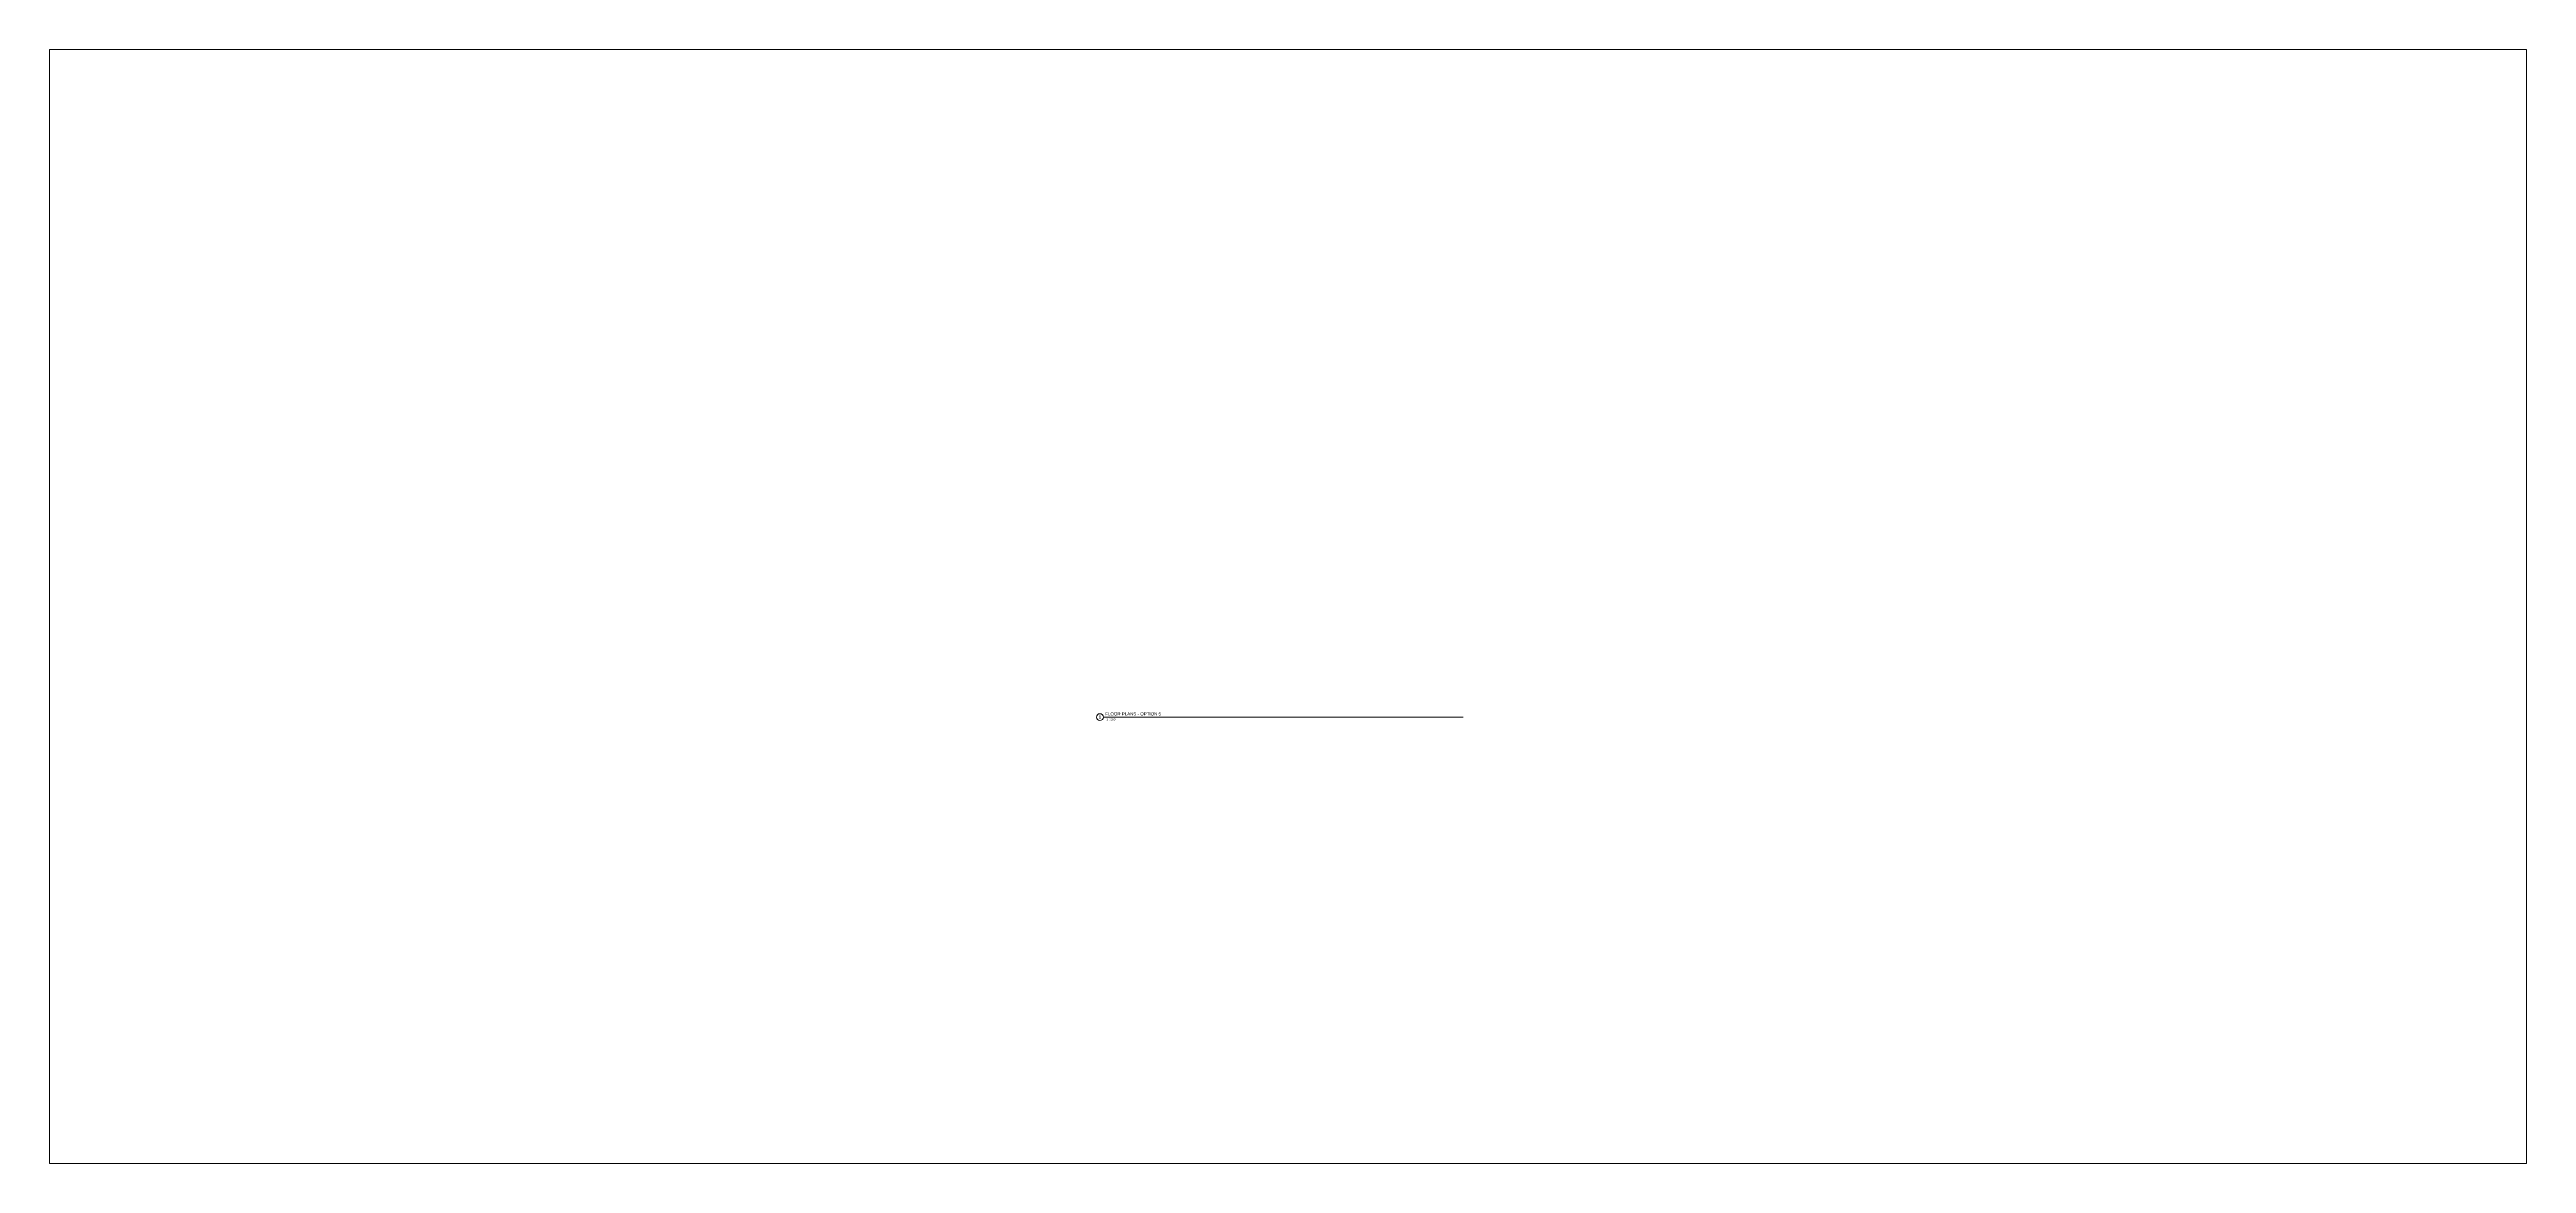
# Paper-space layout 'Layout1' of a CAD drawing. Header units: millimetres. Extents: x -1922 to 2757, y -800 to 1304.
import ezdxf

# ---------------------------------------------------------------- set-up
doc = ezdxf.new("R2010")
doc.units = ezdxf.units.MM
doc.header["$LTSCALE"] = 300
doc.layers.add('G-ANNO-NPLT', color=191, linetype='Continuous', plot=False)
doc.layers.add('G-ANNO-TTLB', color=6, linetype='Continuous', lineweight=9)
doc.styles.add('Arial_2', font='arial.ttf', dxfattribs={"height": 4})
doc.styles.add('Arial_3', font='arial.ttf', dxfattribs={"height": 6})

# ---------------------------------------------------------------- blocks, each defined once
blk = doc.blocks.new('Viewport - M_View Title-4169-MEDIA CENTER FLOOR PLANS')
at = {"layer": 'G-ANNO-TTLB'}
for start, end in [(360, 180), (180, 0)]:
    blk.add_arc((-6, 0), 6.5, start, end, dxfattribs=at)

psp = doc.layouts.get("Layout1")

# ---------------------------------------------------------------- linework, layer by layer
at = {"layer": 'G-ANNO-NPLT', "lineweight": 9}
psp.add_line((68.4, 43.3), (748.6, 43.3), dxfattribs=at)

# ---------------------------------------------------------------- block references
at = {"layer": 'G-ANNO-TTLB'}
psp.add_blockref('Viewport - M_View Title-4169-MEDIA CENTER FLOOR PLANS', (68.4, 43.3), dxfattribs=at)

# ---------------------------------------------------------------- texts
at = {"layer": 'G-ANNO-TTLB', "attachment_point": 1}
for s, insert, char_height, width, style in [('FLOOR PLANS - OPTION 5', (72.4, 52.4), 6, 128.911, 'Arial_3'), ('1', (59.9, 46.4), 6, 5.692, 'Arial_3'), (' 1 : 200', (72.9, 41.2), 4, 22.768, 'Arial_2')]:
    psp.add_mtext(s, dxfattribs=dict(at, insert=insert, char_height=char_height, width=width, style=style))

# ---------------------------------------------------------------- viewports
at = {"layer": '0'}
psp.add_viewport(center=(417.6, 252.3), size=(4679.1, 2103.939), view_center_point=(417.6, 252.3), view_height=2103.939, dxfattribs=at)

doc.saveas('drawing.dxf')
